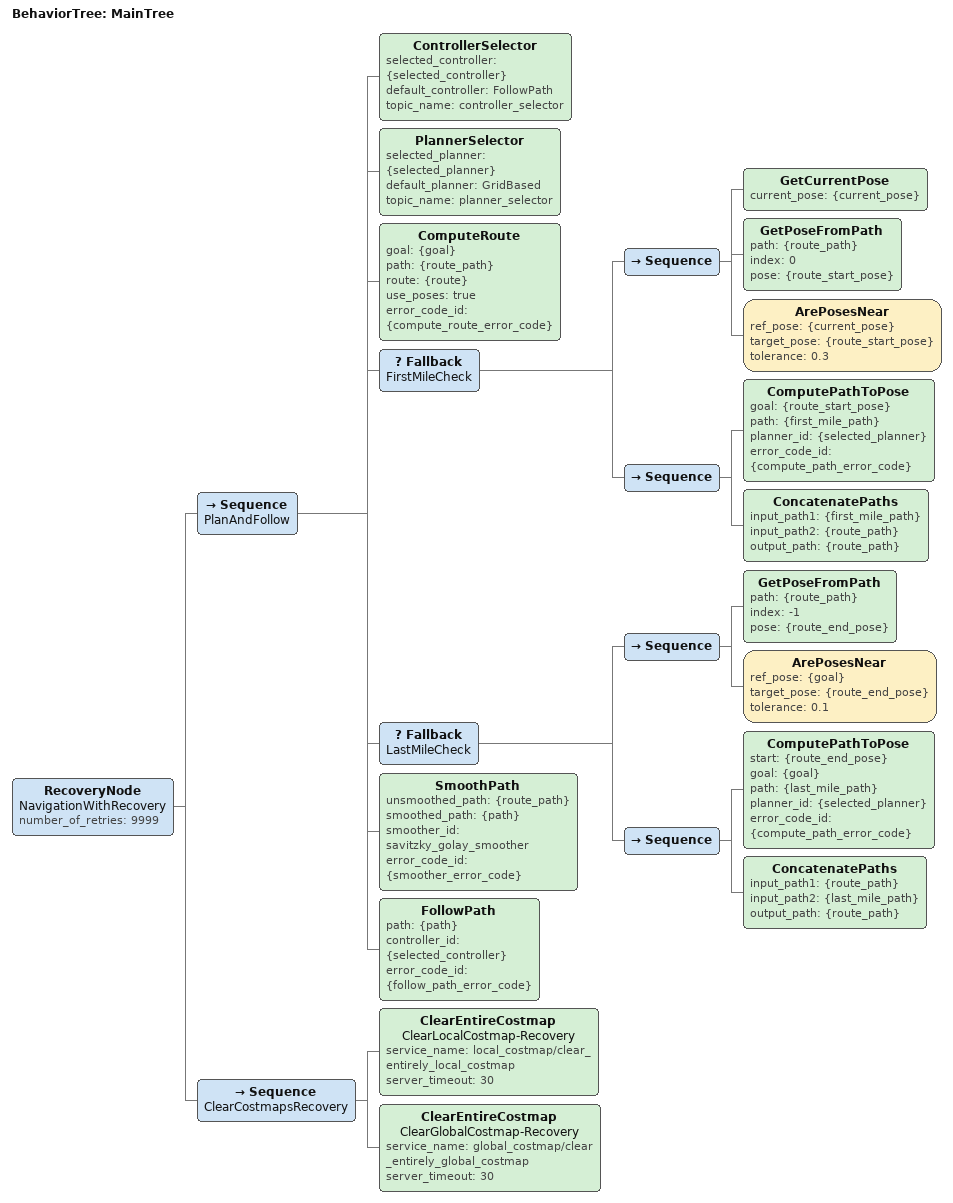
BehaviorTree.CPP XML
<root BTCPP_format="4" main_tree_to_execute="MainTree">
  <BehaviorTree ID="MainTree">

    <RecoveryNode name="NavigationWithRecovery" number_of_retries="9999">

      <!-- FILHO 0: planejamento + execução -->
      <Sequence name="PlanAndFollow">

        <ControllerSelector selected_controller="{selected_controller}"
          default_controller="FollowPath"
          topic_name="controller_selector" />

        <PlannerSelector selected_planner="{selected_planner}"
          default_planner="GridBased"
          topic_name="planner_selector" />

        <ComputeRoute goal="{goal}"
          path="{route_path}"
          route="{route}"
          use_poses="true"
          error_code_id="{compute_route_error_code}" />

        <!-- First mile: prepend se o robô estiver longe do início da rota -->
        <Fallback name="FirstMileCheck">
          <Sequence>
            <GetCurrentPose current_pose="{current_pose}" />
            <GetPoseFromPath path="{route_path}" index="0" pose="{route_start_pose}" />
            <ArePosesNear ref_pose="{current_pose}"
              target_pose="{route_start_pose}"
              tolerance="0.3" />
          </Sequence>
          <Sequence>
            <ComputePathToPose goal="{route_start_pose}"
              path="{first_mile_path}"
              planner_id="{selected_planner}"
              error_code_id="{compute_path_error_code}" />
            <ConcatenatePaths input_path1="{first_mile_path}"
              input_path2="{route_path}"
              output_path="{route_path}" />
          </Sequence>
        </Fallback>

        <!-- Last mile: append se o goal estiver longe do fim da rota -->
        <Fallback name="LastMileCheck">
          <Sequence>
            <GetPoseFromPath path="{route_path}" index="-1" pose="{route_end_pose}" />
            <ArePosesNear ref_pose="{goal}"
              target_pose="{route_end_pose}"
              tolerance="0.1" />
          </Sequence>
          <Sequence>
            <ComputePathToPose start="{route_end_pose}"
              goal="{goal}"
              path="{last_mile_path}"
              planner_id="{selected_planner}"
              error_code_id="{compute_path_error_code}" />
            <ConcatenatePaths input_path1="{route_path}"
              input_path2="{last_mile_path}"
              output_path="{route_path}" />
          </Sequence>
        </Fallback>

        <SmoothPath unsmoothed_path="{route_path}"
          smoothed_path="{path}"
          smoother_id="savitzky_golay_smoother"
          error_code_id="{smoother_error_code}" />

        <FollowPath path="{path}"
          controller_id="{selected_controller}"
          error_code_id="{follow_path_error_code}" />

      </Sequence>

      <!-- FILHO 1: recovery -->
      <Sequence name="ClearCostmapsRecovery">
        <ClearEntireCostmap name="ClearLocalCostmap-Recovery"
          service_name="local_costmap/clear_entirely_local_costmap"
          server_timeout="30"/>
        <ClearEntireCostmap name="ClearGlobalCostmap-Recovery"
          service_name="global_costmap/clear_entirely_global_costmap"
          server_timeout="30"/>
      </Sequence>

    </RecoveryNode>

  </BehaviorTree>
</root>
